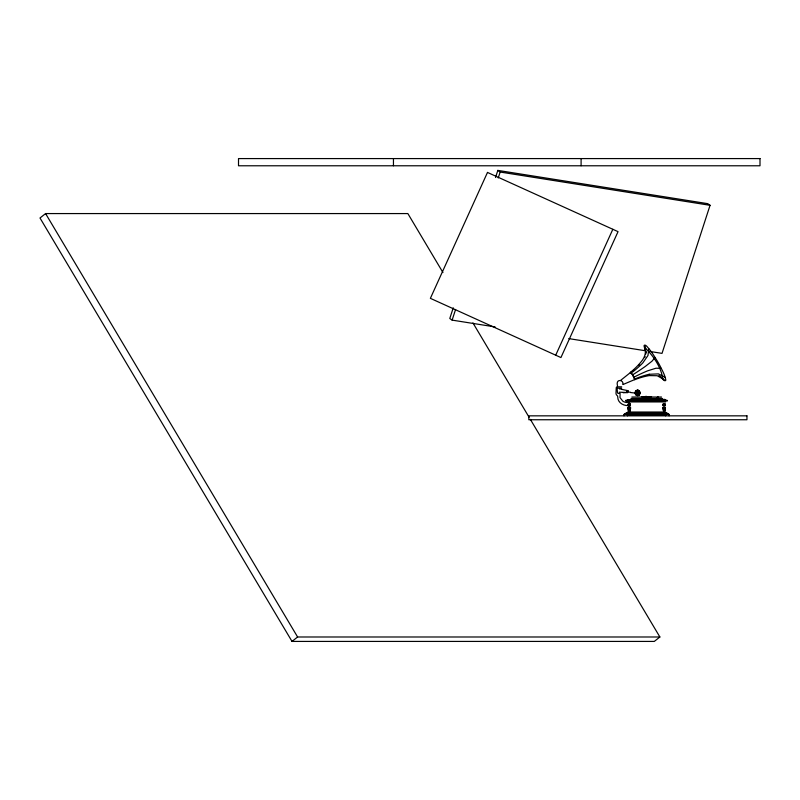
<?xml version="1.0" encoding="UTF-8"?>
<svg xmlns="http://www.w3.org/2000/svg" width="800" height="800" viewBox="0 0 800 800"><rect width="100%" height="100%" fill="white"/><g stroke="black" fill="none" stroke-linecap="round" stroke-linejoin="round"><path stroke-width="1.2" d="M657.97 397.28L657.99 397.4A2.24 1.71 -65.5 0 0 657.85 397.01L658.06 397.69M630.47 373.01L630.49 372.3A73.36 72.33 90 0 0 641.23 361.68C645.15 357.22 646.69 351.06 644.93 345.36A13.55 1.96 59.6 0 1 648.83 348.71A13.55 1.96 59.6 0 1 655.06 357.5A13.55 1.96 59.6 0 1 661.25 368.36A13.55 1.96 59.6 0 1 665.02 377.15A13.55 1.96 59.6 0 1 664.94 380.51L660.28 376.67M630.49 372.3L632.63 374.87L634.71 379.72A73.36 72.33 90 0 1 649.15 375.6L657.22 375.73L662.85 378.89C661.17 367.33 653.58 356.14 645.27 348.01L645.57 354.53M639.75 393.42L639.28 394.54L639.65 392.17L638.28 390.59A2.55 2.15 81.7 0 0 636.11 390.68M658.05 397.82L657.49 399.25L658.11 398.56M635.6 393.13L637.11 393.79L636.97 392.28M637.14 391.42C639.4 392.56 638.94 394.49 637.47 391.45M648.83 348.71L647.96 355.53L642.76 362.99A73.36 54.92 -39.8 0 1 631.3 372.99M656.78 399.23L657.48 398.88L657.31 397.61M637 390.83L638.61 390.73A2.34 1.98 81.7 0 0 636.6 390.81M657.04 399.28L657.46 398.33M657.3 397.86L657.41 397.39M657.25 399.28L658.06 397.97L656.89 399.28L657.38 399.02M636.18 392.58L636.7 391.62M453.25 307.82L449.79 318.48L452.13 320.12L495.09 326.93M495.52 177.51L497.83 170.4L707.72 203.66L710.06 205.3L662.02 353.38L649.75 351.44M452.13 320.12L455.59 309.46M498.24 177.97L500.16 172.04L497.83 170.4M644.7 357.6L645.1 356.55M659.93 398.99L657.49 399.25L658.52 398.99M555.71 355.19L612.83 229.29M636.27 392.29L637.32 391.39M638.59 393.65L637.69 394.43M639.04 394.75L639.37 394.16A2.69 2.27 81.7 0 0 639.18 391.54L638.77 390.99M635.93 391.74L636.22 391.23L635.75 391.96A2.15 1.82 81.7 0 0 635.61 392.47M657.39 397.54L657.69 397.03M658.33 398.16L657.87 399.12L655.19 398.61M655.06 357.5L651.98 361.2L645.23 366.48A73.36 16.53 -32.3 0 1 632.62 374.86M646.66 397.21L646 396.35M622.79 384.16C624.17 380 615.27 377.96 617.51 386M636.14 390.71L635.35 391.69A2.73 2.3 81.7 0 0 635.2 392.34M635.99 391.51L638.11 390.51M637.87 394.4L637.37 394.49L638.23 394A1.57 1.32 81.7 0 0 638.15 391.83L638.26 391.8M639.32 394.54L638.62 395.2A2.55 2.15 81.7 0 1 636.45 395.29L635.93 394.89M636.09 394.17L637.39 395.43C641.03 396.84 639.77 386.77 635.78 391.65L636.52 390.66A2.51 2.12 81.7 0 1 638.68 390.56L638.14 390.32M637.39 395.43L639.01 395.1L639.73 394.1A2.69 2.27 81.7 0 0 639.54 391.49M624.02 415.84L624.02 414.4L627.47 412.31L665.61 412.31L669.07 414.4L669.07 415.84M630.56 372.44L620.63 380.38M442.95 272.53L407.86 213.57L45.58 213.57L40 218L292.02 641.42L654.3 641.42L659.88 636.99L530.36 419.38M292.02 641.42L297.6 636.99L659.88 636.99M646.07 396.28L645.86 397.18L647.55 397.08M657.64 399.14L656.52 398.87M623.16 384.46L634.64 379.6A4.13 0.6 59.6 0 0 632.74 375.09A4.13 0.6 59.6 0 0 630.49 372.92M627.18 392.42L626.51 391.49L627.56 390.85M625.65 400.42L628.24 399.73L664.85 399.73L667.44 400.83L625.65 400.83L667.44 400.42M649.19 374.29L658.41 373.89L665.02 377.15M637.66 391.43L636.52 391.65A1.48 1.25 81.7 0 1 637.77 391.6L637.97 391.57M636.46 391.88L636.27 391.91A1.57 1.32 81.7 0 0 636.07 392.24M636.09 393.48L636.62 394.06M638.17 394.23L637.99 394.26A1.48 1.25 81.7 0 1 636.69 394.32L636.41 394.09A1.57 1.32 81.7 0 1 635.96 393.01L636.44 393.71M654.96 398.75L648.55 399.02L654.95 398.61M648.55 398.89L651.2 398.75M648.55 399.02L651.21 398.89M623.15 392.75L627.99 392.52L619.23 392.19M627.94 392.42L627.46 391.18L628.5 391.51M617.04 386.83L621.7 386.83M621.7 388.21L617.04 388.21L617.04 387.17L616.27 387.46L616 393.11A2.73 2.73 0 0 0 616.97 395.36A2.12 2.12 0 0 1 617.73 396.98C617.64 403.22 624.7 406.69 630.23 405.27M621.34 389.31L628.32 390.74M641.61 396.65L651.54 396.65M645.82 396.87L647.55 396.87M631.85 397.03L661.51 397.03M630.97 398.45L662.38 398.45M653.86 398.61L656.24 398.75M653.87 398.75L655.19 398.75M646.06 399.02L647.3 399.02M655.32 399.22L655.98 399.22M661.63 399.22L656.53 399.23M628.66 402.5L626.51 402.47A7.93 7.93 0 0 1 622.79 401.15L620 397.56L620.09 393.42L618.59 393.42A1.04 1.04 0 0 1 617.46 392.46L617.08 388.21M628.27 403.97L630.34 403.97M663.1 403.97L665.17 403.97M628.33 404.15L630.27 404.15M663.17 404.15L665.1 404.15M628.27 404.24L630.34 404.34M665.17 404.24L663.1 404.34L665.1 404.52M628.33 404.52L630.27 404.43M628.27 404.7L630.34 404.61M663.1 404.61L665.17 404.61M628.33 404.79L630.27 404.79M663.17 404.89L665.1 404.79M628.27 404.98L630.34 404.98M663.1 404.98L665.17 404.98M628.27 405.16L630.34 405.16M663.1 405.16L665.17 405.16M663.21 405.27L665.06 405.27M628.25 405.41L630.15 405.41M663.29 405.41L664.98 405.41M628.25 406.26L630.15 406.26M663.29 406.26L664.98 406.26M627.82 407.6L630.57 407.6M662.86 407.6L665.41 407.6M627.82 407.75L630.57 407.75M662.86 407.75L665.41 407.75M627.82 408.06L630.57 408.02M662.86 408.02L665.41 408.06M627.96 408.15L630.44 408.15M663 408.15L665.27 408.15M627.82 408.33L630.57 408.33M662.86 408.33L665.41 408.33M627.82 408.47L630.57 408.47M662.86 408.47L665.41 408.47M627.95 409.21L630.44 409.21M662.99 409.21L665.28 409.21M628.19 409.86L630.2 409.86M663.23 409.86L665.04 409.86M628.08 409.94L630.32 409.94M663.12 409.94L665.15 409.94M628.37 410.73L630.03 410.73M663.41 410.73L664.86 410.73M628.37 410.82L630.03 410.82M663.41 410.82L664.86 410.82M628.43 411L629.96 411M663.47 410.91L664.8 411M625.65 413.44L667.44 413.44M624.85 414.2L668.24 414.2M624.02 414.4L669.07 414.4M657.48 399.2L658.18 398.8M661.25 368.36L655.98 368.22L647.69 370.8A73.36 28.17 -26.9 0 0 633.94 377.17M637.55 394.47L636.43 394.08M637.41 395.25L636.91 395.03L638.92 394.94A2.33 1.97 81.7 0 1 636.91 395.03L636.21 394.48M658.03 399.07L656.24 398.61M500.16 172.04L710.06 205.3M568.74 338.6L644.84 350.66M635.42 393.08L631.03 392.58A2.17 0.56 -14 0 1 630.43 392.44L630.35 392.38A4.81 0.99 0 0 0 630.22 392.28M636.03 393.28L636.83 393.7M619.72 389.12L619.81 389.17A1.92 1.09 -58.6 0 1 621.01 388.84M638.67 390.56L639.07 391.09M658.9 375.38L659.42 375.94M635.18 393.03A2.73 2.3 81.7 0 0 635.57 394.35L635.99 394.86L635.54 394.35M472.94 322.91L529.08 417.24M45.58 213.57L297.6 636.99M646.15 353.16L644.85 348.71A13.55 1.96 59.6 0 1 644.93 345.36M639.41 391.59A2.49 2.1 81.7 0 1 639.59 394.02A2.49 2.1 81.7 0 0 639.4 391.59L639.65 392.17M665.61 412.31L627.47 412.31M665.64 415.84L665.64 415.15L627.45 415.15L627.45 415.84M629.17 401.45L629.17 406.89M629.17 409.37L629.17 411.86M628.66 402.23L628.66 403.69M581.1 158.58L581.1 165.78M393.45 158.58L393.45 165.78M629.63 392.05A4.81 0.99 0 0 1 630.03 392.19M634.74 379.03A73.36 62.11 -16.9 0 1 649.19 374.27M639.62 364.73A73.36 62.11 -16.9 0 1 638.8 365.58M634.37 369.78A73.36 62.11 -16.9 0 1 633.42 370.6M646.09 352.32A13.55 1.96 59.6 0 1 645.51 350.9M645.28 350.26A13.55 1.96 59.6 0 1 644.85 348.71M660.18 376.18A13.55 1.96 59.6 0 0 661.04 377.15A13.55 1.96 59.6 0 0 664.94 380.51M635.6 394.38A2.55 2.15 81.7 0 1 635.23 393.15M635.25 392.5A2.55 2.15 81.7 0 1 635.42 391.89M639.01 395.11A2.52 2.13 81.7 0 1 636.83 395.2L635.9 394.06A2.15 1.82 81.7 0 1 635.59 393.02M636.59 394.8A2.01 1.7 81.7 0 0 638.33 394.72L638.91 393.93A2.15 1.82 81.7 0 0 638.76 391.83L638.06 391.09A2.01 1.7 81.7 0 0 636.33 391.16M639.16 391.53A2.73 2.3 81.7 0 1 639.35 394.19M487.49 172.43L430.38 298.34L560.93 357.56L618.04 231.65L487.49 172.43M628.24 399.73L627.47 401.93L665.61 401.93L664.85 399.39L628.24 399.73M658.18 399.23L657.36 399.36L658.16 399.22M760 158.58L238.51 158.58L238.51 165.78L760 165.78L760 158.58M746.95 415.84L528.83 415.84L528.83 419.75L746.95 419.75L746.95 415.84"/></g></svg>
